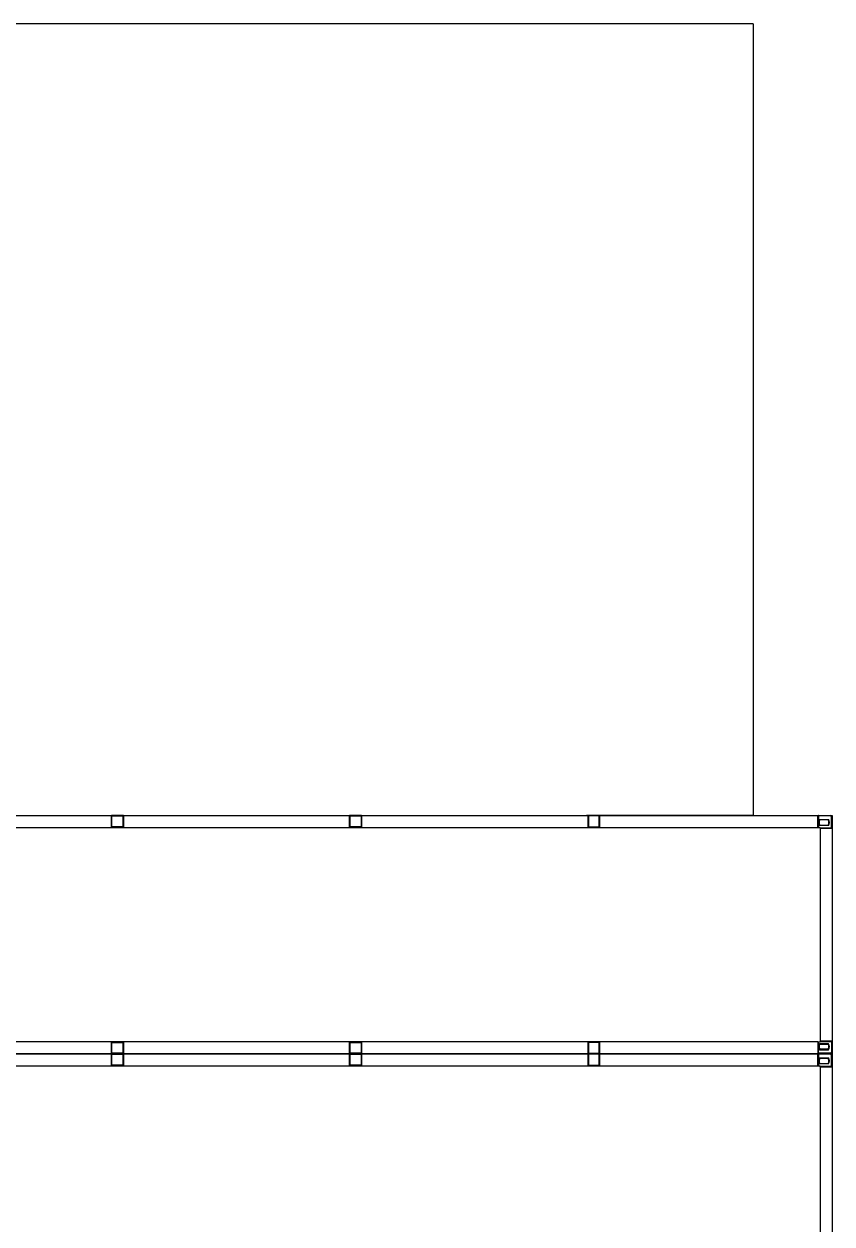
# Model space of a CAD drawing. Header units: millimetres. Extents: x -300 to 383236, y -195106 to -144646.
# Drawn here: x 379081 to 379691, y -150126 to -149220 of the extents above; entities that cross this region are included whole.
import ezdxf

# ---------------------------------------------------------------- set-up
doc = ezdxf.new("R2010")
doc.units = ezdxf.units.MM
doc.header["$LTSCALE"] = 60

# ---------------------------------------------------------------- blocks, each defined once
blk = doc.blocks.new('KEY PLAN_NEW')
at = {"color": 253}
for p, q in [((-703.74, -1172.74), (-983.86, -1172.74)), ((-703.74, -1172.74), (-703.74, -1371.94)), ((-865.36, -1374.94), (-865.36, -1371.94)), ((-862.36, -1371.94), (-865.36, -1371.94)), ((-865.24, -1372.06), (-862.48, -1372.06)), ((-865.24, -1372.06), (-862.48, -1372.06)), ((-865.24, -1374.82), (-865.24, -1372.06)), ((-862.48, -1372.06), (-862.48, -1374.82)), ((-862.36, -1371.94), (-862.36, -1374.94)), ((-805.36, -1374.94), (-805.36, -1371.94)), ((-802.36, -1371.94), (-805.36, -1371.94)), ((-805.24, -1372.06), (-802.48, -1372.06)), ((-805.24, -1372.06), (-802.48, -1372.06)), ((-805.24, -1374.82), (-805.24, -1372.06)), ((-802.48, -1372.06), (-802.48, -1374.82)), ((-802.36, -1371.94), (-802.36, -1374.94)), ((-703.74, -1371.94), (-745.74, -1371.94)), ((-745.36, -1371.94), (-745.36, -1374.94)), ((-745.36, -1371.94), (-742.36, -1371.94)), ((-742.48, -1372.06), (-745.24, -1372.06)), ((-742.48, -1372.06), (-745.24, -1372.06)), ((-745.24, -1372.06), (-745.24, -1374.82)), ((-742.48, -1374.82), (-742.48, -1372.06)), ((-742.36, -1374.94), (-742.36, -1371.94)), ((-980.3, -1374.94), (-687.42, -1374.94)), ((-865.36, -1374.94), (-862.36, -1374.94)), ((-862.48, -1374.82), (-865.24, -1374.82)), ((-805.36, -1374.94), (-802.36, -1374.94)), ((-802.48, -1374.82), (-805.24, -1374.82)), ((-742.36, -1374.94), (-745.36, -1374.94)), ((-745.24, -1374.82), (-742.48, -1374.82)), ((-687.42, -1374.94), (-686.86, -1374.94)), ((-686.86, -1375.18), (-686.86, -1374.94)), ((-686.86, -1375.18), (-686.86, -1428.7)), ((-687.42, -1428.94), (-980.3, -1428.94)), ((-865.36, -1431.94), (-865.36, -1428.94)), ((-862.36, -1428.94), (-865.36, -1428.94)), ((-865.24, -1429.06), (-862.48, -1429.06)), ((-865.24, -1429.06), (-862.48, -1429.06)), ((-865.24, -1431.82), (-865.24, -1429.06)), ((-862.48, -1429.06), (-862.48, -1431.82)), ((-862.36, -1428.94), (-862.36, -1431.94)), ((-805.36, -1431.94), (-805.36, -1428.94)), ((-802.36, -1428.94), (-805.36, -1428.94)), ((-805.24, -1429.06), (-802.48, -1429.06)), ((-805.24, -1429.06), (-802.48, -1429.06)), ((-805.24, -1431.82), (-805.24, -1429.06)), ((-802.48, -1429.06), (-802.48, -1431.82)), ((-802.36, -1428.94), (-802.36, -1431.94)), ((-745.36, -1428.94), (-745.36, -1431.94)), ((-745.36, -1428.94), (-742.36, -1428.94)), ((-742.48, -1429.06), (-745.24, -1429.06)), ((-742.48, -1429.06), (-745.24, -1429.06)), ((-745.24, -1429.06), (-745.24, -1431.82)), ((-742.48, -1431.82), (-742.48, -1429.06)), ((-742.36, -1431.94), (-742.36, -1428.94)), ((-687.42, -1428.94), (-686.86, -1428.94)), ((-686.86, -1428.7), (-686.86, -1428.94)), ((-865.36, -1434.94), (-865.36, -1431.94)), ((-862.36, -1431.94), (-865.36, -1431.94)), ((-865.36, -1431.94), (-862.36, -1431.94)), ((-862.48, -1431.82), (-865.24, -1431.82)), ((-865.24, -1432.06), (-862.48, -1432.06)), ((-865.24, -1432.06), (-862.48, -1432.06)), ((-865.24, -1434.82), (-865.24, -1432.06)), ((-862.48, -1432.06), (-862.48, -1434.82)), ((-862.36, -1431.94), (-862.36, -1434.94)), ((-805.36, -1434.94), (-805.36, -1431.94)), ((-802.36, -1431.94), (-805.36, -1431.94)), ((-805.36, -1431.94), (-802.36, -1431.94)), ((-802.48, -1431.82), (-805.24, -1431.82)), ((-805.24, -1432.06), (-802.48, -1432.06)), ((-805.24, -1432.06), (-802.48, -1432.06)), ((-805.24, -1434.82), (-805.24, -1432.06)), ((-802.48, -1432.06), (-802.48, -1434.82)), ((-802.36, -1431.94), (-802.36, -1434.94)), ((-745.36, -1431.94), (-745.36, -1434.94)), ((-745.36, -1431.94), (-742.36, -1431.94)), ((-742.36, -1431.94), (-745.36, -1431.94)), ((-745.24, -1431.82), (-742.48, -1431.82)), ((-742.48, -1432.06), (-745.24, -1432.06)), ((-742.48, -1432.06), (-745.24, -1432.06)), ((-745.24, -1432.06), (-745.24, -1434.82)), ((-742.48, -1434.82), (-742.48, -1432.06)), ((-742.36, -1434.94), (-742.36, -1431.94)), ((-980.3, -1434.94), (-687.42, -1434.94)), ((-865.36, -1434.94), (-862.36, -1434.94)), ((-862.48, -1434.82), (-865.24, -1434.82)), ((-805.36, -1434.94), (-802.36, -1434.94)), ((-802.48, -1434.82), (-805.24, -1434.82)), ((-742.36, -1434.94), (-745.36, -1434.94)), ((-745.24, -1434.82), (-742.48, -1434.82)), ((-687.42, -1434.94), (-686.86, -1434.94)), ((-686.86, -1435.18), (-686.86, -1434.94)), ((-686.86, -1435.18), (-686.86, -1488.7))]:
    blk.add_line(p, q, dxfattribs=at)
at = {"color": 253, "linetype": 'Continuous'}
for p, q in [((-687.42, -1374.94), (-687.42, -1371.94)), ((-687.42, -1372.06), (-687.3, -1372.06)), ((-687.3, -1372.06), (-687.3, -1371.94)), ((-687.3, -1372.06), (-687.3, -1374.94)), ((-684.27, -1372.06), (-687.3, -1372.06)), ((-687.02, -1372.97), (-684.76, -1372.97)), ((-684.83, -1373.09), (-686.96, -1373.09)), ((-684.27, -1372.06), (-684.27, -1371.94)), ((-683.98, -1372.06), (-683.98, -1372.06)), ((-683.98, -1372.06), (-683.98, -1372.06)), ((-683.98, -1372.35), (-683.86, -1372.35)), ((-683.98, -1375.06), (-683.98, -1372.35)), ((-684.76, -1374.48), (-687.02, -1374.48)), ((-686.96, -1374.36), (-684.83, -1374.36)), ((-686.86, -1375.06), (-683.98, -1375.06)), ((-686.86, -1375.18), (-683.86, -1375.18)), ((-683.86, -1375.06), (-683.98, -1375.06)), ((-683.98, -1375.18), (-683.98, -1375.06)), ((-687.42, -1428.94), (-687.42, -1431.94)), ((-687.3, -1431.82), (-687.3, -1428.94)), ((-684.76, -1429.41), (-687.02, -1429.41)), ((-687.02, -1430.92), (-684.76, -1430.92)), ((-686.96, -1429.53), (-684.83, -1429.53)), ((-684.83, -1430.8), (-686.96, -1430.8)), ((-686.86, -1428.7), (-683.86, -1428.7)), ((-686.86, -1428.82), (-683.98, -1428.82)), ((-683.98, -1428.7), (-683.98, -1428.82)), ((-683.86, -1428.82), (-683.98, -1428.82)), ((-683.98, -1428.82), (-683.98, -1431.53)), ((-683.98, -1431.53), (-683.86, -1431.53)), ((-687.42, -1431.82), (-687.3, -1431.82)), ((-687.42, -1434.94), (-687.42, -1431.94)), ((-687.42, -1432.06), (-687.3, -1432.06)), ((-687.3, -1431.82), (-687.3, -1431.94)), ((-684.27, -1431.82), (-687.3, -1431.82)), ((-687.3, -1432.06), (-687.3, -1431.94)), ((-687.3, -1432.06), (-687.3, -1434.94)), ((-684.27, -1432.06), (-687.3, -1432.06)), ((-687.02, -1432.97), (-684.76, -1432.97)), ((-684.76, -1434.48), (-687.02, -1434.48)), ((-684.83, -1433.09), (-686.96, -1433.09)), ((-686.96, -1434.36), (-684.83, -1434.36)), ((-684.27, -1431.82), (-684.27, -1431.94)), ((-684.27, -1432.06), (-684.27, -1431.94)), ((-683.98, -1431.82), (-683.98, -1431.82)), ((-683.98, -1431.82), (-683.98, -1431.82)), ((-683.98, -1432.06), (-683.98, -1432.06)), ((-683.98, -1432.06), (-683.98, -1432.06)), ((-683.98, -1432.35), (-683.86, -1432.35)), ((-683.98, -1435.06), (-683.98, -1432.35)), ((-686.86, -1435.06), (-683.98, -1435.06)), ((-686.86, -1435.18), (-683.86, -1435.18)), ((-683.86, -1435.06), (-683.98, -1435.06)), ((-683.98, -1435.18), (-683.98, -1435.06))]:
    blk.add_line(p, q, dxfattribs=at)
at = {"color": 253}
for points in [[(-983.86, -1431.94), (-983.86, -1371.94), (-683.86, -1371.94), (-683.86, -1431.94)], [(-983.86, -1491.94), (-983.86, -1431.94), (-683.86, -1431.94), (-683.86, -1491.94)]]:
    blk.add_lwpolyline(points, close=True, dxfattribs=at)
at = {"color": 253, "linetype": 'Continuous'}
for centre, radius, start, end in [((-687.3, -1372.06), 0.12, 90, 180), ((-685.89, -1373.72), 1.36, 146.2792, 213.7208), ((-685.89, -1373.72), 1.24, 149.1964, 210.8036), ((-685.89, -1373.72), 1.24, 329.1964, 30.8036), ((-685.89, -1373.72), 1.36, 326.2792, 33.7208), ((-684.27, -1372.35), 0.41, 0, 90), ((-684.27, -1372.35), 0.29, 0, 90), ((-683.98, -1375.06), 0.12, 270, 0), ((-685.89, -1430.16), 1.36, 146.2792, 213.7208), ((-685.89, -1430.16), 1.24, 149.1964, 210.8036), ((-685.89, -1430.16), 1.24, 329.1964, 30.8036), ((-685.89, -1430.16), 1.36, 326.2792, 33.7208), ((-684.27, -1431.53), 0.41, 270, 0), ((-684.27, -1431.53), 0.29, 270, 0), ((-683.98, -1428.82), 0.12, 0, 90), ((-687.3, -1431.82), 0.12, 180, 270), ((-687.3, -1432.06), 0.12, 90, 180), ((-685.89, -1433.72), 1.36, 146.2792, 213.7208), ((-685.89, -1433.72), 1.24, 149.1964, 210.8036), ((-685.89, -1433.72), 1.24, 329.1964, 30.8036), ((-685.89, -1433.72), 1.36, 326.2792, 33.7208), ((-684.27, -1432.35), 0.41, 0, 90), ((-684.27, -1432.35), 0.29, 0, 90), ((-683.98, -1435.06), 0.12, 270, 0)]:
    blk.add_arc(centre, radius, start, end, dxfattribs=at)
for points, knots in [([(-687.02, -1372.97), (-687.02, -1372.97, 46), (-687.02, -1372.97, 46), (-687.02, -1372.97, 46), (-687.02, -1372.97, 46), (-687.02, -1372.97, 46), (-687.02, -1372.98, 46), (-687.02, -1372.98, 46), (-687.02, -1372.98, 46), (-687.01, -1372.99, 46), (-687.01, -1372.99, 46), (-687.01, -1373, 46), (-687, -1373, 46), (-687, -1373.01, 46), (-687, -1373.01, 46), (-687, -1373.01, 46), (-687, -1373.01, 46), (-687, -1373.01, 46), (-687, -1373.02, 46), (-687, -1373.02, 46), (-686.99, -1373.03, 46), (-686.99, -1373.03, 46), (-686.99, -1373.04, 46), (-686.98, -1373.04, 46), (-686.98, -1373.04, 46), (-686.98, -1373.04, 46), (-686.98, -1373.04, 46), (-686.98, -1373.05, 46), (-686.98, -1373.05, 46), (-686.98, -1373.05, 46), (-686.98, -1373.05, 46), (-686.98, -1373.06, 46), (-686.97, -1373.06, 46), (-686.97, -1373.06, 46), (-686.97, -1373.07, 46), (-686.97, -1373.07, 46), (-686.97, -1373.07, 46), (-686.97, -1373.07, 46), (-686.97, -1373.07, 46), (-686.97, -1373.07, 46), (-686.96, -1373.07, 46), (-686.96, -1373.08, 46), (-686.96, -1373.08, 46), (-686.96, -1373.08, 46), (-686.96, -1373.08, 46), (-686.96, -1373.08, 46), (-686.96, -1373.08, 46), (-686.96, -1373.08, 46), (-686.96, -1373.09, 46), (-686.96, -1373.09, 46), (-686.96, -1373.09, 46), (-686.96, -1373.09, 46), (-686.96, -1373.09, 46), (-686.96, -1373.09, 46)], [0, 0, 0, 0, 0.00782, 0.00782, 0.015639, 0.031279, 0.031279, 0.062557, 0.062557, 0.125114, 0.125114, 0.187671, 0.187671, 0.21895, 0.21895, 0.234589, 0.234589, 0.250228, 0.250228, 0.312785, 0.312785, 0.375342, 0.375342, 0.437899, 0.437899, 0.453538, 0.453538, 0.469178, 0.469178, 0.500456, 0.500456, 0.563013, 0.563013, 0.62557, 0.62557, 0.641209, 0.641209, 0.656849, 0.656849, 0.688127, 0.688127, 0.750684, 0.750684, 0.813241, 0.813241, 0.828881, 0.828881, 0.84452, 0.84452, 0.875798, 0.875798, 0.938355, 1, 1, 1, 1]), ([(-684.76, -1372.97), (-684.76, -1372.97, 46), (-684.76, -1372.97, 46), (-684.76, -1372.97, 46), (-684.76, -1372.97, 46), (-684.76, -1372.97, 46), (-684.76, -1372.98, 46), (-684.77, -1372.98, 46), (-684.77, -1372.98, 46), (-684.77, -1372.99, 46), (-684.77, -1372.99, 46), (-684.78, -1373, 46), (-684.78, -1373, 46), (-684.78, -1373.01, 46), (-684.78, -1373.01, 46), (-684.78, -1373.01, 46), (-684.78, -1373.01, 46), (-684.78, -1373.01, 46), (-684.79, -1373.02, 46), (-684.79, -1373.02, 46), (-684.79, -1373.03, 46), (-684.79, -1373.03, 46), (-684.8, -1373.04, 46), (-684.8, -1373.04, 46), (-684.8, -1373.04, 46), (-684.8, -1373.04, 46), (-684.8, -1373.04, 46), (-684.8, -1373.05, 46), (-684.8, -1373.05, 46), (-684.8, -1373.05, 46), (-684.81, -1373.05, 46), (-684.81, -1373.06, 46), (-684.81, -1373.06, 46), (-684.81, -1373.06, 46), (-684.81, -1373.07, 46), (-684.81, -1373.07, 46), (-684.82, -1373.07, 46), (-684.82, -1373.07, 46), (-684.82, -1373.07, 46), (-684.82, -1373.07, 46), (-684.82, -1373.07, 46), (-684.82, -1373.08, 46), (-684.82, -1373.08, 46), (-684.82, -1373.08, 46), (-684.82, -1373.08, 46), (-684.82, -1373.08, 46), (-684.82, -1373.08, 46), (-684.82, -1373.08, 46), (-684.82, -1373.09, 46), (-684.82, -1373.09, 46), (-684.83, -1373.09, 46), (-684.83, -1373.09, 46), (-684.83, -1373.09, 46), (-684.83, -1373.09, 46)], [0, 0, 0, 0, 0.00782, 0.00782, 0.015639, 0.031279, 0.031279, 0.062557, 0.062557, 0.125114, 0.125114, 0.187671, 0.187671, 0.21895, 0.21895, 0.234589, 0.234589, 0.250228, 0.250228, 0.312785, 0.312785, 0.375342, 0.375342, 0.437899, 0.437899, 0.453538, 0.453538, 0.469178, 0.469178, 0.500456, 0.500456, 0.563013, 0.563013, 0.62557, 0.62557, 0.641209, 0.641209, 0.656849, 0.656849, 0.688127, 0.688127, 0.750684, 0.750684, 0.813241, 0.813241, 0.828881, 0.828881, 0.84452, 0.84452, 0.875798, 0.875798, 0.938355, 1, 1, 1, 1]), ([(-686.96, -1374.36), (-686.96, -1374.36, 46), (-686.96, -1374.36, 46), (-686.96, -1374.36, 46), (-686.96, -1374.36, 46), (-686.96, -1374.36, 46), (-686.96, -1374.36, 46), (-686.96, -1374.36, 46), (-686.96, -1374.36, 46), (-686.96, -1374.36, 46), (-686.96, -1374.37, 46), (-686.96, -1374.37, 46), (-686.96, -1374.37, 46), (-686.96, -1374.37, 46), (-686.97, -1374.38, 46), (-686.97, -1374.38, 46), (-686.97, -1374.38, 46), (-686.97, -1374.38, 46), (-686.97, -1374.38, 46), (-686.97, -1374.38, 46), (-686.97, -1374.38, 46), (-686.97, -1374.39, 46), (-686.98, -1374.39, 46), (-686.98, -1374.39, 46), (-686.98, -1374.4, 46), (-686.98, -1374.4, 46), (-686.98, -1374.4, 46), (-686.98, -1374.4, 46), (-686.98, -1374.4, 46), (-686.98, -1374.4, 46), (-686.98, -1374.41, 46), (-686.99, -1374.41, 46), (-686.99, -1374.42, 46), (-686.99, -1374.42, 46), (-687, -1374.43, 46), (-687, -1374.43, 46), (-687, -1374.44, 46), (-687, -1374.44, 46), (-687, -1374.44, 46), (-687, -1374.44, 46), (-687, -1374.44, 46), (-687, -1374.44, 46), (-687.01, -1374.45, 46), (-687.01, -1374.45, 46), (-687.01, -1374.46, 46), (-687.02, -1374.46, 46), (-687.02, -1374.47, 46), (-687.02, -1374.47, 46), (-687.02, -1374.47, 46), (-687.02, -1374.48, 46), (-687.02, -1374.48, 46), (-687.02, -1374.48, 46), (-687.02, -1374.48, 46), (-687.02, -1374.48, 46)], [0, 0, 0, 0, 0.06206, 0.12459, 0.12459, 0.155854, 0.155854, 0.171487, 0.171487, 0.187119, 0.187119, 0.249648, 0.249648, 0.312178, 0.312178, 0.343442, 0.343442, 0.359075, 0.359075, 0.374707, 0.374707, 0.437236, 0.437236, 0.499766, 0.499766, 0.53103, 0.53103, 0.546663, 0.546663, 0.562295, 0.562295, 0.624824, 0.624824, 0.687353, 0.687353, 0.749883, 0.749883, 0.765515, 0.765515, 0.781147, 0.781147, 0.812412, 0.812412, 0.874941, 0.874941, 0.937471, 0.937471, 0.968735, 0.968735, 0.984368, 0.992184, 0.992184, 1, 1, 1, 1]), ([(-684.83, -1374.36), (-684.83, -1374.36, 46), (-684.83, -1374.36, 46), (-684.83, -1374.36, 46), (-684.82, -1374.36, 46), (-684.82, -1374.36, 46), (-684.82, -1374.36, 46), (-684.82, -1374.36, 46), (-684.82, -1374.36, 46), (-684.82, -1374.36, 46), (-684.82, -1374.37, 46), (-684.82, -1374.37, 46), (-684.82, -1374.37, 46), (-684.82, -1374.37, 46), (-684.82, -1374.38, 46), (-684.82, -1374.38, 46), (-684.82, -1374.38, 46), (-684.82, -1374.38, 46), (-684.81, -1374.38, 46), (-684.81, -1374.38, 46), (-684.81, -1374.38, 46), (-684.81, -1374.39, 46), (-684.81, -1374.39, 46), (-684.81, -1374.39, 46), (-684.8, -1374.4, 46), (-684.8, -1374.4, 46), (-684.8, -1374.4, 46), (-684.8, -1374.4, 46), (-684.8, -1374.4, 46), (-684.8, -1374.4, 46), (-684.8, -1374.41, 46), (-684.8, -1374.41, 46), (-684.79, -1374.42, 46), (-684.79, -1374.42, 46), (-684.79, -1374.43, 46), (-684.79, -1374.43, 46), (-684.78, -1374.44, 46), (-684.78, -1374.44, 46), (-684.78, -1374.44, 46), (-684.78, -1374.44, 46), (-684.78, -1374.44, 46), (-684.78, -1374.44, 46), (-684.78, -1374.45, 46), (-684.77, -1374.45, 46), (-684.77, -1374.46, 46), (-684.77, -1374.46, 46), (-684.77, -1374.47, 46), (-684.76, -1374.47, 46), (-684.76, -1374.47, 46), (-684.76, -1374.48, 46), (-684.76, -1374.48, 46), (-684.76, -1374.48, 46), (-684.76, -1374.48, 46), (-684.76, -1374.48, 46)], [0, 0, 0, 0, 0.06206, 0.12459, 0.12459, 0.155854, 0.155854, 0.171487, 0.171487, 0.187119, 0.187119, 0.249648, 0.249648, 0.312178, 0.312178, 0.343442, 0.343442, 0.359075, 0.359075, 0.374707, 0.374707, 0.437236, 0.437236, 0.499766, 0.499766, 0.53103, 0.53103, 0.546663, 0.546663, 0.562295, 0.562295, 0.624824, 0.624824, 0.687353, 0.687353, 0.749883, 0.749883, 0.765515, 0.765515, 0.781147, 0.781147, 0.812412, 0.812412, 0.874941, 0.874941, 0.937471, 0.937471, 0.968735, 0.968735, 0.984368, 0.992184, 0.992184, 1, 1, 1, 1]), ([(-686.96, -1429.53), (-686.96, -1429.53, 46), (-686.96, -1429.53, 46), (-686.96, -1429.53, 46), (-686.96, -1429.53, 46), (-686.96, -1429.53, 46), (-686.96, -1429.52, 46), (-686.96, -1429.52, 46), (-686.96, -1429.52, 46), (-686.96, -1429.52, 46), (-686.96, -1429.52, 46), (-686.96, -1429.52, 46), (-686.96, -1429.52, 46), (-686.96, -1429.51, 46), (-686.97, -1429.51, 46), (-686.97, -1429.51, 46), (-686.97, -1429.51, 46), (-686.97, -1429.51, 46), (-686.97, -1429.51, 46), (-686.97, -1429.51, 46), (-686.97, -1429.5, 46), (-686.97, -1429.5, 46), (-686.98, -1429.5, 46), (-686.98, -1429.49, 46), (-686.98, -1429.49, 46), (-686.98, -1429.49, 46), (-686.98, -1429.49, 46), (-686.98, -1429.48, 46), (-686.98, -1429.48, 46), (-686.98, -1429.48, 46), (-686.98, -1429.48, 46), (-686.99, -1429.48, 46), (-686.99, -1429.47, 46), (-686.99, -1429.47, 46), (-687, -1429.46, 46), (-687, -1429.46, 46), (-687, -1429.45, 46), (-687, -1429.45, 46), (-687, -1429.45, 46), (-687, -1429.45, 46), (-687, -1429.45, 46), (-687, -1429.44, 46), (-687.01, -1429.44, 46), (-687.01, -1429.43, 46), (-687.01, -1429.43, 46), (-687.02, -1429.42, 46), (-687.02, -1429.42, 46), (-687.02, -1429.42, 46), (-687.02, -1429.41, 46), (-687.02, -1429.41, 46), (-687.02, -1429.41, 46), (-687.02, -1429.41, 46), (-687.02, -1429.41, 46), (-687.02, -1429.41, 46)], [0, 0, 0, 0, 0.06206, 0.12459, 0.12459, 0.155854, 0.155854, 0.171487, 0.171487, 0.187119, 0.187119, 0.249648, 0.249648, 0.312178, 0.312178, 0.343442, 0.343442, 0.359075, 0.359075, 0.374707, 0.374707, 0.437236, 0.437236, 0.499766, 0.499766, 0.53103, 0.53103, 0.546663, 0.546663, 0.562295, 0.562295, 0.624824, 0.624824, 0.687353, 0.687353, 0.749883, 0.749883, 0.765515, 0.765515, 0.781147, 0.781147, 0.812412, 0.812412, 0.874941, 0.874941, 0.937471, 0.937471, 0.968735, 0.968735, 0.984368, 0.992184, 0.992184, 1, 1, 1, 1]), ([(-687.02, -1430.92), (-687.02, -1430.92, 46), (-687.02, -1430.92, 46), (-687.02, -1430.92, 46), (-687.02, -1430.92, 46), (-687.02, -1430.91, 46), (-687.02, -1430.91, 46), (-687.02, -1430.91, 46), (-687.02, -1430.9, 46), (-687.01, -1430.9, 46), (-687.01, -1430.89, 46), (-687.01, -1430.89, 46), (-687, -1430.88, 46), (-687, -1430.88, 46), (-687, -1430.88, 46), (-687, -1430.88, 46), (-687, -1430.88, 46), (-687, -1430.88, 46), (-687, -1430.87, 46), (-687, -1430.87, 46), (-686.99, -1430.86, 46), (-686.99, -1430.86, 46), (-686.99, -1430.85, 46), (-686.98, -1430.85, 46), (-686.98, -1430.84, 46), (-686.98, -1430.84, 46), (-686.98, -1430.84, 46), (-686.98, -1430.84, 46), (-686.98, -1430.84, 46), (-686.98, -1430.84, 46), (-686.98, -1430.83, 46), (-686.98, -1430.83, 46), (-686.97, -1430.83, 46), (-686.97, -1430.82, 46), (-686.97, -1430.82, 46), (-686.97, -1430.82, 46), (-686.97, -1430.82, 46), (-686.97, -1430.82, 46), (-686.97, -1430.82, 46), (-686.97, -1430.82, 46), (-686.96, -1430.81, 46), (-686.96, -1430.81, 46), (-686.96, -1430.81, 46), (-686.96, -1430.81, 46), (-686.96, -1430.8, 46), (-686.96, -1430.8, 46), (-686.96, -1430.8, 46), (-686.96, -1430.8, 46), (-686.96, -1430.8, 46), (-686.96, -1430.8, 46), (-686.96, -1430.8, 46), (-686.96, -1430.8, 46), (-686.96, -1430.8, 46), (-686.96, -1430.8, 46)], [0, 0, 0, 0, 0.00782, 0.00782, 0.015639, 0.031279, 0.031279, 0.062557, 0.062557, 0.125114, 0.125114, 0.187671, 0.187671, 0.21895, 0.21895, 0.234589, 0.234589, 0.250228, 0.250228, 0.312785, 0.312785, 0.375342, 0.375342, 0.437899, 0.437899, 0.453538, 0.453538, 0.469178, 0.469178, 0.500456, 0.500456, 0.563013, 0.563013, 0.62557, 0.62557, 0.641209, 0.641209, 0.656849, 0.656849, 0.688127, 0.688127, 0.750684, 0.750684, 0.813241, 0.813241, 0.828881, 0.828881, 0.84452, 0.84452, 0.875798, 0.875798, 0.938355, 1, 1, 1, 1]), ([(-684.83, -1429.53), (-684.83, -1429.53, 46), (-684.83, -1429.53, 46), (-684.83, -1429.53, 46), (-684.82, -1429.53, 46), (-684.82, -1429.53, 46), (-684.82, -1429.52, 46), (-684.82, -1429.52, 46), (-684.82, -1429.52, 46), (-684.82, -1429.52, 46), (-684.82, -1429.52, 46), (-684.82, -1429.52, 46), (-684.82, -1429.52, 46), (-684.82, -1429.51, 46), (-684.82, -1429.51, 46), (-684.82, -1429.51, 46), (-684.82, -1429.51, 46), (-684.82, -1429.51, 46), (-684.81, -1429.51, 46), (-684.81, -1429.51, 46), (-684.81, -1429.5, 46), (-684.81, -1429.5, 46), (-684.81, -1429.5, 46), (-684.81, -1429.49, 46), (-684.8, -1429.49, 46), (-684.8, -1429.49, 46), (-684.8, -1429.49, 46), (-684.8, -1429.48, 46), (-684.8, -1429.48, 46), (-684.8, -1429.48, 46), (-684.8, -1429.48, 46), (-684.8, -1429.48, 46), (-684.79, -1429.47, 46), (-684.79, -1429.47, 46), (-684.79, -1429.46, 46), (-684.79, -1429.46, 46), (-684.78, -1429.45, 46), (-684.78, -1429.45, 46), (-684.78, -1429.45, 46), (-684.78, -1429.45, 46), (-684.78, -1429.45, 46), (-684.78, -1429.44, 46), (-684.78, -1429.44, 46), (-684.77, -1429.43, 46), (-684.77, -1429.43, 46), (-684.77, -1429.42, 46), (-684.77, -1429.42, 46), (-684.76, -1429.42, 46), (-684.76, -1429.41, 46), (-684.76, -1429.41, 46), (-684.76, -1429.41, 46), (-684.76, -1429.41, 46), (-684.76, -1429.41, 46), (-684.76, -1429.41, 46)], [0, 0, 0, 0, 0.06206, 0.12459, 0.12459, 0.155854, 0.155854, 0.171487, 0.171487, 0.187119, 0.187119, 0.249648, 0.249648, 0.312178, 0.312178, 0.343442, 0.343442, 0.359075, 0.359075, 0.374707, 0.374707, 0.437236, 0.437236, 0.499766, 0.499766, 0.53103, 0.53103, 0.546663, 0.546663, 0.562295, 0.562295, 0.624824, 0.624824, 0.687353, 0.687353, 0.749883, 0.749883, 0.765515, 0.765515, 0.781147, 0.781147, 0.812412, 0.812412, 0.874941, 0.874941, 0.937471, 0.937471, 0.968735, 0.968735, 0.984368, 0.992184, 0.992184, 1, 1, 1, 1]), ([(-684.76, -1430.92), (-684.76, -1430.92, 46), (-684.76, -1430.92, 46), (-684.76, -1430.92, 46), (-684.76, -1430.92, 46), (-684.76, -1430.91, 46), (-684.76, -1430.91, 46), (-684.77, -1430.91, 46), (-684.77, -1430.9, 46), (-684.77, -1430.9, 46), (-684.77, -1430.89, 46), (-684.78, -1430.89, 46), (-684.78, -1430.88, 46), (-684.78, -1430.88, 46), (-684.78, -1430.88, 46), (-684.78, -1430.88, 46), (-684.78, -1430.88, 46), (-684.78, -1430.88, 46), (-684.79, -1430.87, 46), (-684.79, -1430.87, 46), (-684.79, -1430.86, 46), (-684.79, -1430.86, 46), (-684.8, -1430.85, 46), (-684.8, -1430.85, 46), (-684.8, -1430.84, 46), (-684.8, -1430.84, 46), (-684.8, -1430.84, 46), (-684.8, -1430.84, 46), (-684.8, -1430.84, 46), (-684.8, -1430.84, 46), (-684.81, -1430.83, 46), (-684.81, -1430.83, 46), (-684.81, -1430.83, 46), (-684.81, -1430.82, 46), (-684.81, -1430.82, 46), (-684.81, -1430.82, 46), (-684.82, -1430.82, 46), (-684.82, -1430.82, 46), (-684.82, -1430.82, 46), (-684.82, -1430.82, 46), (-684.82, -1430.81, 46), (-684.82, -1430.81, 46), (-684.82, -1430.81, 46), (-684.82, -1430.81, 46), (-684.82, -1430.8, 46), (-684.82, -1430.8, 46), (-684.82, -1430.8, 46), (-684.82, -1430.8, 46), (-684.82, -1430.8, 46), (-684.82, -1430.8, 46), (-684.83, -1430.8, 46), (-684.83, -1430.8, 46), (-684.83, -1430.8, 46), (-684.83, -1430.8, 46)], [0, 0, 0, 0, 0.00782, 0.00782, 0.015639, 0.031279, 0.031279, 0.062557, 0.062557, 0.125114, 0.125114, 0.187671, 0.187671, 0.21895, 0.21895, 0.234589, 0.234589, 0.250228, 0.250228, 0.312785, 0.312785, 0.375342, 0.375342, 0.437899, 0.437899, 0.453538, 0.453538, 0.469178, 0.469178, 0.500456, 0.500456, 0.563013, 0.563013, 0.62557, 0.62557, 0.641209, 0.641209, 0.656849, 0.656849, 0.688127, 0.688127, 0.750684, 0.750684, 0.813241, 0.813241, 0.828881, 0.828881, 0.84452, 0.84452, 0.875798, 0.875798, 0.938355, 1, 1, 1, 1]), ([(-687.02, -1432.97), (-687.02, -1432.97, 46), (-687.02, -1432.97, 46), (-687.02, -1432.97, 46), (-687.02, -1432.97, 46), (-687.02, -1432.97, 46), (-687.02, -1432.98, 46), (-687.02, -1432.98, 46), (-687.02, -1432.98, 46), (-687.01, -1432.99, 46), (-687.01, -1432.99, 46), (-687.01, -1433, 46), (-687, -1433, 46), (-687, -1433.01, 46), (-687, -1433.01, 46), (-687, -1433.01, 46), (-687, -1433.01, 46), (-687, -1433.01, 46), (-687, -1433.02, 46), (-687, -1433.02, 46), (-686.99, -1433.03, 46), (-686.99, -1433.03, 46), (-686.99, -1433.04, 46), (-686.98, -1433.04, 46), (-686.98, -1433.04, 46), (-686.98, -1433.04, 46), (-686.98, -1433.04, 46), (-686.98, -1433.05, 46), (-686.98, -1433.05, 46), (-686.98, -1433.05, 46), (-686.98, -1433.05, 46), (-686.98, -1433.06, 46), (-686.97, -1433.06, 46), (-686.97, -1433.06, 46), (-686.97, -1433.07, 46), (-686.97, -1433.07, 46), (-686.97, -1433.07, 46), (-686.97, -1433.07, 46), (-686.97, -1433.07, 46), (-686.97, -1433.07, 46), (-686.96, -1433.07, 46), (-686.96, -1433.08, 46), (-686.96, -1433.08, 46), (-686.96, -1433.08, 46), (-686.96, -1433.08, 46), (-686.96, -1433.08, 46), (-686.96, -1433.08, 46), (-686.96, -1433.08, 46), (-686.96, -1433.09, 46), (-686.96, -1433.09, 46), (-686.96, -1433.09, 46), (-686.96, -1433.09, 46), (-686.96, -1433.09, 46), (-686.96, -1433.09, 46)], [0, 0, 0, 0, 0.00782, 0.00782, 0.015639, 0.031279, 0.031279, 0.062557, 0.062557, 0.125114, 0.125114, 0.187671, 0.187671, 0.21895, 0.21895, 0.234589, 0.234589, 0.250228, 0.250228, 0.312785, 0.312785, 0.375342, 0.375342, 0.437899, 0.437899, 0.453538, 0.453538, 0.469178, 0.469178, 0.500456, 0.500456, 0.563013, 0.563013, 0.62557, 0.62557, 0.641209, 0.641209, 0.656849, 0.656849, 0.688127, 0.688127, 0.750684, 0.750684, 0.813241, 0.813241, 0.828881, 0.828881, 0.84452, 0.84452, 0.875798, 0.875798, 0.938355, 1, 1, 1, 1]), ([(-686.96, -1434.36), (-686.96, -1434.36, 46), (-686.96, -1434.36, 46), (-686.96, -1434.36, 46), (-686.96, -1434.36, 46), (-686.96, -1434.36, 46), (-686.96, -1434.36, 46), (-686.96, -1434.36, 46), (-686.96, -1434.36, 46), (-686.96, -1434.36, 46), (-686.96, -1434.37, 46), (-686.96, -1434.37, 46), (-686.96, -1434.37, 46), (-686.96, -1434.37, 46), (-686.97, -1434.38, 46), (-686.97, -1434.38, 46), (-686.97, -1434.38, 46), (-686.97, -1434.38, 46), (-686.97, -1434.38, 46), (-686.97, -1434.38, 46), (-686.97, -1434.38, 46), (-686.97, -1434.39, 46), (-686.98, -1434.39, 46), (-686.98, -1434.39, 46), (-686.98, -1434.4, 46), (-686.98, -1434.4, 46), (-686.98, -1434.4, 46), (-686.98, -1434.4, 46), (-686.98, -1434.4, 46), (-686.98, -1434.4, 46), (-686.98, -1434.41, 46), (-686.99, -1434.41, 46), (-686.99, -1434.42, 46), (-686.99, -1434.42, 46), (-687, -1434.43, 46), (-687, -1434.43, 46), (-687, -1434.44, 46), (-687, -1434.44, 46), (-687, -1434.44, 46), (-687, -1434.44, 46), (-687, -1434.44, 46), (-687, -1434.44, 46), (-687.01, -1434.45, 46), (-687.01, -1434.45, 46), (-687.01, -1434.46, 46), (-687.02, -1434.46, 46), (-687.02, -1434.47, 46), (-687.02, -1434.47, 46), (-687.02, -1434.47, 46), (-687.02, -1434.48, 46), (-687.02, -1434.48, 46), (-687.02, -1434.48, 46), (-687.02, -1434.48, 46), (-687.02, -1434.48, 46)], [0, 0, 0, 0, 0.06206, 0.12459, 0.12459, 0.155854, 0.155854, 0.171487, 0.171487, 0.187119, 0.187119, 0.249648, 0.249648, 0.312178, 0.312178, 0.343442, 0.343442, 0.359075, 0.359075, 0.374707, 0.374707, 0.437236, 0.437236, 0.499766, 0.499766, 0.53103, 0.53103, 0.546663, 0.546663, 0.562295, 0.562295, 0.624824, 0.624824, 0.687353, 0.687353, 0.749883, 0.749883, 0.765515, 0.765515, 0.781147, 0.781147, 0.812412, 0.812412, 0.874941, 0.874941, 0.937471, 0.937471, 0.968735, 0.968735, 0.984368, 0.992184, 0.992184, 1, 1, 1, 1]), ([(-684.76, -1432.97), (-684.76, -1432.97, 46), (-684.76, -1432.97, 46), (-684.76, -1432.97, 46), (-684.76, -1432.97, 46), (-684.76, -1432.97, 46), (-684.76, -1432.98, 46), (-684.77, -1432.98, 46), (-684.77, -1432.98, 46), (-684.77, -1432.99, 46), (-684.77, -1432.99, 46), (-684.78, -1433, 46), (-684.78, -1433, 46), (-684.78, -1433.01, 46), (-684.78, -1433.01, 46), (-684.78, -1433.01, 46), (-684.78, -1433.01, 46), (-684.78, -1433.01, 46), (-684.79, -1433.02, 46), (-684.79, -1433.02, 46), (-684.79, -1433.03, 46), (-684.79, -1433.03, 46), (-684.8, -1433.04, 46), (-684.8, -1433.04, 46), (-684.8, -1433.04, 46), (-684.8, -1433.04, 46), (-684.8, -1433.04, 46), (-684.8, -1433.05, 46), (-684.8, -1433.05, 46), (-684.8, -1433.05, 46), (-684.81, -1433.05, 46), (-684.81, -1433.06, 46), (-684.81, -1433.06, 46), (-684.81, -1433.06, 46), (-684.81, -1433.07, 46), (-684.81, -1433.07, 46), (-684.82, -1433.07, 46), (-684.82, -1433.07, 46), (-684.82, -1433.07, 46), (-684.82, -1433.07, 46), (-684.82, -1433.07, 46), (-684.82, -1433.08, 46), (-684.82, -1433.08, 46), (-684.82, -1433.08, 46), (-684.82, -1433.08, 46), (-684.82, -1433.08, 46), (-684.82, -1433.08, 46), (-684.82, -1433.08, 46), (-684.82, -1433.09, 46), (-684.82, -1433.09, 46), (-684.83, -1433.09, 46), (-684.83, -1433.09, 46), (-684.83, -1433.09, 46), (-684.83, -1433.09, 46)], [0, 0, 0, 0, 0.00782, 0.00782, 0.015639, 0.031279, 0.031279, 0.062557, 0.062557, 0.125114, 0.125114, 0.187671, 0.187671, 0.21895, 0.21895, 0.234589, 0.234589, 0.250228, 0.250228, 0.312785, 0.312785, 0.375342, 0.375342, 0.437899, 0.437899, 0.453538, 0.453538, 0.469178, 0.469178, 0.500456, 0.500456, 0.563013, 0.563013, 0.62557, 0.62557, 0.641209, 0.641209, 0.656849, 0.656849, 0.688127, 0.688127, 0.750684, 0.750684, 0.813241, 0.813241, 0.828881, 0.828881, 0.84452, 0.84452, 0.875798, 0.875798, 0.938355, 1, 1, 1, 1]), ([(-684.83, -1434.36), (-684.83, -1434.36, 46), (-684.83, -1434.36, 46), (-684.83, -1434.36, 46), (-684.82, -1434.36, 46), (-684.82, -1434.36, 46), (-684.82, -1434.36, 46), (-684.82, -1434.36, 46), (-684.82, -1434.36, 46), (-684.82, -1434.36, 46), (-684.82, -1434.37, 46), (-684.82, -1434.37, 46), (-684.82, -1434.37, 46), (-684.82, -1434.37, 46), (-684.82, -1434.38, 46), (-684.82, -1434.38, 46), (-684.82, -1434.38, 46), (-684.82, -1434.38, 46), (-684.81, -1434.38, 46), (-684.81, -1434.38, 46), (-684.81, -1434.38, 46), (-684.81, -1434.39, 46), (-684.81, -1434.39, 46), (-684.81, -1434.39, 46), (-684.8, -1434.4, 46), (-684.8, -1434.4, 46), (-684.8, -1434.4, 46), (-684.8, -1434.4, 46), (-684.8, -1434.4, 46), (-684.8, -1434.4, 46), (-684.8, -1434.41, 46), (-684.8, -1434.41, 46), (-684.79, -1434.42, 46), (-684.79, -1434.42, 46), (-684.79, -1434.43, 46), (-684.79, -1434.43, 46), (-684.78, -1434.44, 46), (-684.78, -1434.44, 46), (-684.78, -1434.44, 46), (-684.78, -1434.44, 46), (-684.78, -1434.44, 46), (-684.78, -1434.44, 46), (-684.78, -1434.45, 46), (-684.77, -1434.45, 46), (-684.77, -1434.46, 46), (-684.77, -1434.46, 46), (-684.77, -1434.47, 46), (-684.76, -1434.47, 46), (-684.76, -1434.47, 46), (-684.76, -1434.48, 46), (-684.76, -1434.48, 46), (-684.76, -1434.48, 46), (-684.76, -1434.48, 46), (-684.76, -1434.48, 46)], [0, 0, 0, 0, 0.06206, 0.12459, 0.12459, 0.155854, 0.155854, 0.171487, 0.171487, 0.187119, 0.187119, 0.249648, 0.249648, 0.312178, 0.312178, 0.343442, 0.343442, 0.359075, 0.359075, 0.374707, 0.374707, 0.437236, 0.437236, 0.499766, 0.499766, 0.53103, 0.53103, 0.546663, 0.546663, 0.562295, 0.562295, 0.624824, 0.624824, 0.687353, 0.687353, 0.749883, 0.749883, 0.765515, 0.765515, 0.781147, 0.781147, 0.812412, 0.812412, 0.874941, 0.874941, 0.937471, 0.937471, 0.968735, 0.968735, 0.984368, 0.992184, 0.992184, 1, 1, 1, 1])]:
    blk.add_open_spline(points, degree=3, knots=knots, dxfattribs=at)

msp = doc.modelspace()

# ---------------------------------------------------------------- block references
at = {"xscale": 3, "yscale": 3, "zscale": 3}
msp.add_blockref('KEY PLAN_NEW', (381742.71, -145702.13), dxfattribs=at)

doc.saveas('drawing.dxf')
